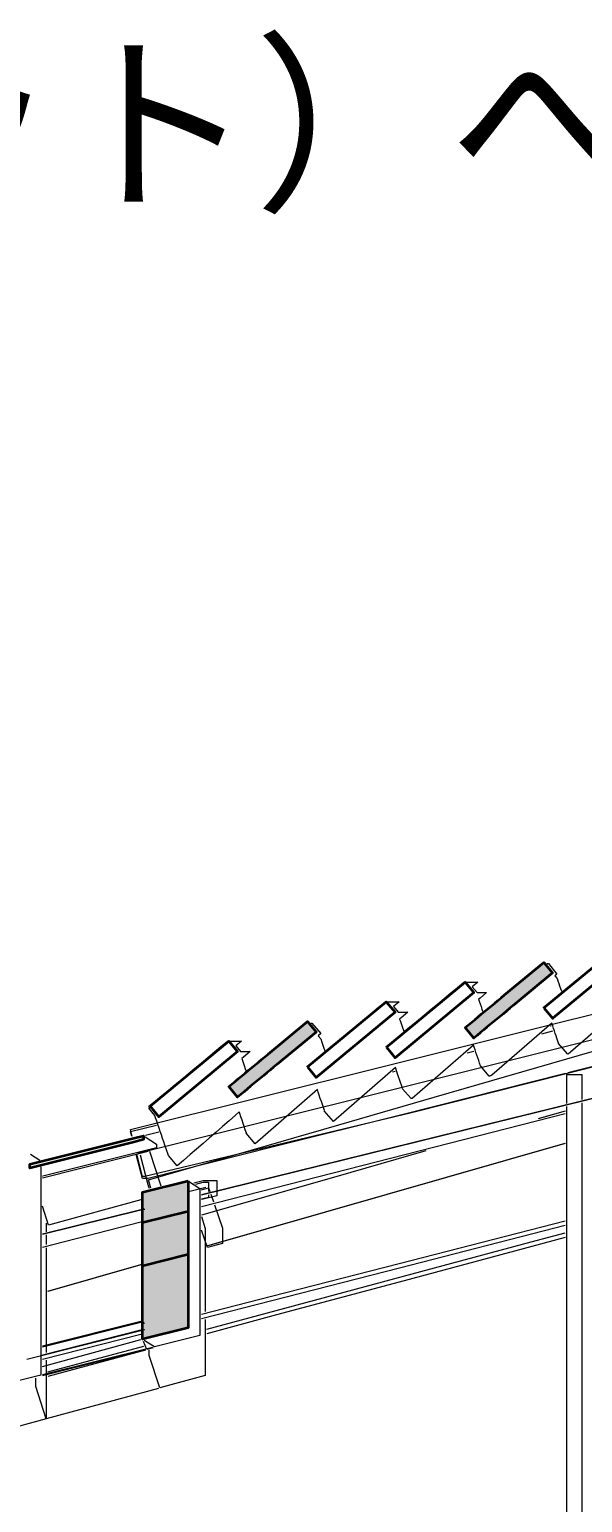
# Model space of a CAD drawing. Header units: millimetres. Extents: x 0 to 153524, y 0 to 59400.
# Drawn here: x 58291 to 59021, y 31650 to 33594 of the extents above; entities that cross this region are included whole.
import ezdxf

# ---------------------------------------------------------------- set-up
doc = ezdxf.new("R2010")
doc.units = ezdxf.units.MM
for name, color, linetype, lineweight in [('01_切断（構造・壁）', 7, 'Continuous', 35), ('03_切断（ガラス）', 5, 'Continuous', 13), ('05_断熱（仮）', 2, 'Continuous', 9), ('10_見えがかり', 7, 'Continuous', 13), ('11_見えがかり（家具）', 8, 'Continuous', 9), ('12_見えがかり（ガラス）', 5, 'Continuous', 9)]:
    doc.layers.add(name, color=color, linetype=linetype, lineweight=lineweight)
doc.styles.add('JP', font='NotoSansCJKjp-Regular.otf')

msp = doc.modelspace()

# ---------------------------------------------------------------- hatches: boundary and pattern name
at = {"layer": '01_切断（構造・壁）'}
for points in [[(58865.9, 32277.1), (58865.9, 32277.1), (58870.2, 32280.7), (58874.6, 32284.3), (58878.9, 32287.8), (58883.2, 32291.4), (58887.6, 32295), (58891.9, 32298.6), (58896.2, 32302.2), (58900.5, 32305.7), (58904.9, 32309.3), (58909.2, 32312.9), (58913.5, 32316.5), (58917.9, 32320.1), (58969.8, 32363), (58969.8, 32363), (58969.8, 32363), (58981.3, 32349.2), (58981.2, 32349.1), (58929.3, 32306.2), (58925, 32302.6), (58920.7, 32299), (58916.3, 32295.4), (58912, 32291.9), (58907.7, 32288.3), (58903.3, 32284.7), (58899, 32281.1), (58894.7, 32277.5), (58890.4, 32274), (58886, 32270.4), (58881.7, 32266.8), (58877.4, 32263.2), (58877.4, 32263.2)], [(58657.8, 32285.1), (58657.8, 32285.1), (58669.3, 32271.3), (58669.2, 32271.2), (58617.3, 32228.3), (58613, 32224.7), (58608.7, 32221.1), (58604.3, 32217.5), (58600, 32214), (58595.7, 32210.4), (58591.3, 32206.8), (58587, 32203.2), (58582.7, 32199.6), (58578.4, 32196.1), (58574, 32192.5), (58569.7, 32188.9), (58565.4, 32185.3), (58565.4, 32185.3), (58553.9, 32199.2), (58558.2, 32202.8), (58562.6, 32206.4), (58566.9, 32209.9), (58571.2, 32213.5), (58575.6, 32217.1), (58579.9, 32220.7), (58584.2, 32224.3), (58588.5, 32227.8), (58592.9, 32231.4), (58597.2, 32235), (58601.5, 32238.6), (58605.9, 32242.2), (58657.8, 32285.1)]]:
    msp.add_hatch(color=7, dxfattribs=at).paths.add_polyline_path(points)
at = {"layer": '01_切断（構造・壁）', "true_color": 0xe9dcc4}
for points in [[(58500.1, 32074.9), (58500.1, 31885.7), (58500.1, 31880.9), (58498.6, 31880.5), (58440.1, 31865.9), (58440.1, 32055.2), (58440.1, 32059.9), (58498.6, 32074.5)], [(58441.4, 31887.3), (58441.4, 31882.7), (58441.4, 31882.3), (58440.1, 31881.9), (58440.1, 31886.9)]]:
    msp.add_hatch(color=8, dxfattribs=at).paths.add_polyline_path(points)
at = {"layer": '05_断熱（仮）', "true_color": 0xf3d98b}
for points in [[(58441.4, 32032.7), (58441.4, 32032.3), (58440.1, 32031.9), (58440.1, 32036.9), (58441.4, 32037.3)], [(58498.6, 31880.5), (58440.1, 31865.9), (58440.1, 31881.9), (58441.4, 31882.3), (58441.4, 31882.7), (58441.4, 31887.3), (58440.1, 31886.9), (58440.1, 31958.2), (58440.1, 31962.9), (58498.6, 31977.5), (58500.1, 31977.9), (58500.1, 31885.7), (58500.1, 31880.9)]]:
    msp.add_hatch(color=8, dxfattribs=at).paths.add_polyline_path(points)

# ---------------------------------------------------------------- linework, layer by layer
at = {"layer": '01_切断（構造・壁）'}
for points in [[(58969.9, 32303.1), (58969.9, 32303.1), (58969.9, 32303.1), (58969.9, 32303.1), (58969.9, 32303.1), (58969.9, 32303.1), (58969.9, 32303.1), (59073.8, 32389), (59073.8, 32389), (59085.3, 32375.1), (58981.4, 32289.3), (58981.4, 32289.2), (58981.4, 32289.2), (58981.4, 32289.2), (58981.4, 32289.2), (58981.4, 32289.2), (58981.4, 32289.2), (58981.4, 32289.2), (58981.4, 32289.2), (58981.4, 32289.2)], [(58865.9, 32277.1), (58865.9, 32277.1), (58870.2, 32280.7), (58874.6, 32284.3), (58878.9, 32287.8), (58883.2, 32291.4), (58887.6, 32295), (58891.9, 32298.6), (58896.2, 32302.2), (58900.5, 32305.7), (58904.9, 32309.3), (58909.2, 32312.9), (58913.5, 32316.5), (58917.9, 32320.1), (58969.8, 32363), (58969.8, 32363), (58969.8, 32363), (58981.3, 32349.2), (58981.2, 32349.1), (58929.3, 32306.2), (58925, 32302.6), (58920.7, 32299), (58916.3, 32295.4), (58912, 32291.9), (58907.7, 32288.3), (58903.3, 32284.7), (58899, 32281.1), (58894.7, 32277.5), (58890.4, 32274), (58886, 32270.4), (58881.7, 32266.8), (58877.4, 32263.2), (58877.4, 32263.2), (58865.9, 32277.1)], [(58761.9, 32251.1), (58761.9, 32251.1), (58761.9, 32251.1), (58761.9, 32251.1), (58761.9, 32251.1), (58761.9, 32251.1), (58761.9, 32251.2), (58865.8, 32337.1), (58865.8, 32337.1), (58877.3, 32323.2), (58773.4, 32237.3), (58773.4, 32237.3), (58773.4, 32237.3), (58773.4, 32237.3), (58773.4, 32237.3), (58773.4, 32237.3), (58773.4, 32237.3), (58773.4, 32237.3), (58773.4, 32237.3)], [(58657.9, 32225.2), (58657.9, 32225.2), (58657.9, 32225.2), (58761.8, 32311.1), (58761.8, 32311.1), (58773.3, 32297.2), (58669.4, 32211.3), (58669.4, 32211.3), (58669.4, 32211.3), (58669.4, 32211.3), (58669.4, 32211.3), (58669.4, 32211.3), (58669.4, 32211.3), (58669.4, 32211.3), (58669.4, 32211.3)], [(58969.9, 32303.1), (58981.4, 32289.2), (58981.4, 32289.2)], [(58657.8, 32285.1), (58657.8, 32285.1), (58669.3, 32271.3), (58669.2, 32271.2), (58617.3, 32228.3), (58613, 32224.7), (58608.7, 32221.1), (58604.3, 32217.5), (58600, 32214), (58595.7, 32210.4), (58591.3, 32206.8), (58587, 32203.2), (58582.7, 32199.6), (58578.4, 32196.1), (58574, 32192.5), (58569.7, 32188.9), (58565.4, 32185.3), (58565.4, 32185.3), (58553.9, 32199.2), (58558.2, 32202.8), (58562.6, 32206.4), (58566.9, 32209.9), (58571.2, 32213.5), (58575.6, 32217.1), (58579.9, 32220.7), (58584.2, 32224.3), (58588.5, 32227.8), (58592.9, 32231.4), (58597.2, 32235), (58601.5, 32238.6), (58605.9, 32242.2), (58657.8, 32285.1), (58657.8, 32285.1)], [(58449.9, 32173.2), (58449.9, 32173.2), (58449.9, 32173.2), (58449.9, 32173.2), (58449.9, 32173.2), (58449.9, 32173.2), (58450, 32173.3), (58553.8, 32259.2), (58553.8, 32259.2), (58565.3, 32245.3), (58461.5, 32159.4), (58461.4, 32159.4), (58461.4, 32159.4), (58461.4, 32159.4), (58461.4, 32159.4), (58461.4, 32159.4), (58461.4, 32159.4), (58461.4, 32159.4), (58461.4, 32159.4)], [(58761.9, 32251.1), (58773.4, 32237.3), (58773.4, 32237.3)], [(58657.9, 32225.2), (58669.4, 32211.3), (58669.4, 32211.3)], [(58449.9, 32173.2), (58461.4, 32159.4), (58461.4, 32159.4)], [(58441.4, 32129.7), (58441.4, 32129.3), (58428.7, 32126.1), (58291.4, 32091.8), (58291.4, 32096.4), (58291.4, 32096.8), (58428.7, 32131.1), (58441.4, 32134.3), (58441.4, 32129.7)], [(58500.1, 32074.9), (58500.1, 31885.7), (58500.1, 31880.9), (58498.6, 31880.5), (58440.1, 31865.9), (58440.1, 32055.2), (58440.1, 32059.9), (58498.6, 32074.5), (58500.1, 32074.9)], [(58500.1, 32074.9), (58500.1, 31885.7), (58500.1, 31880.9), (58498.6, 31880.5), (58440.1, 31865.9), (58440.1, 32055.2), (58440.1, 32059.9), (58498.6, 32074.5), (58500.1, 32074.9)], [(58441.1, 32037.2), (58441.4, 32037.3), (58441.4, 32036.8)], [(58441.1, 32020.2), (58498.6, 32034.5), (58499.1, 32034.7)], [(58441.1, 31963.2), (58498.6, 31977.5), (58499.1, 31977.7)], [(58441.1, 31887.2), (58441.4, 31887.3), (58441.4, 31886.8)]]:
    msp.add_lwpolyline(points, dxfattribs=at)
at = {"layer": '03_切断（ガラス）'}
for points in [[(58433.7, 32111.4), (60443.7, 32613.3)], [(58523.8, 32065.9), (58499.1, 32059.8)], [(58287.3, 31839.8), (58442.9, 31878.6)]]:
    msp.add_lwpolyline(points, dxfattribs=at)
at = {"layer": '10_見えがかり'}
for points in [[(58973.8, 32361.4), (58973.8, 32361.4), (58974.4, 32361.5), (58975, 32361.5), (58975.7, 32361.5), (58987.1, 32347.6), (58984.4, 32345.3), (58987.2, 32342), (58988.4, 32338.7), (58989.5, 32335.4), (58990.6, 32332.1), (58991.7, 32328.8), (58992.9, 32325.5), (58993.4, 32323.8), (59003, 32331.7), (59011.7, 32338.9), (59020.3, 32346), (59029, 32353.2)], [(58517.8, 32056.3), (59697.7, 32347.1), (59697.8, 32347.1), (58517.8, 32056.3)], [(58662.1, 32283.1), (58662.4, 32283.1), (58663.7, 32283.1), (58675.2, 32269.2), (58671.7, 32266.3), (58675.2, 32262.1), (58676.6, 32258), (58678, 32254), (58679.3, 32250), (58680.9, 32245.4), (58682.4, 32246.7), (58691, 32253.8), (58699.7, 32261), (58708.3, 32268.1), (58717, 32275.3), (58725.7, 32282.5), (58734.3, 32289.6), (58743, 32296.8), (58751.6, 32304), (58760.3, 32311.1), (58766.4, 32311.1), (58768, 32311.1), (58769.5, 32311.1), (58771, 32311.1), (58772.6, 32311.1), (58774.1, 32311.1), (58775.6, 32311.1), (58777.1, 32311.1), (58778.7, 32311.1), (58771.2, 32304.9), (58777.6, 32297.2), (58779.4, 32297.2), (58781, 32297.2), (58782.5, 32297.2), (58784, 32297.2), (58785.6, 32297.2), (58787.1, 32297.2), (58788.6, 32297.2), (58790.2, 32297.2), (58781.5, 32290), (58779.4, 32288.3), (58780.5, 32284.9), (58781.8, 32281.1), (58783.1, 32277.3), (58784.4, 32273.5), (58785.1, 32271.5), (58786.4, 32272.6), (58795, 32279.8), (58803.7, 32286.9), (58812.3, 32294.1), (58821, 32301.3), (58829.7, 32308.4), (58838.3, 32315.6), (58847, 32322.8), (58855.6, 32329.9), (58864.3, 32337.1), (58865.8, 32337.1), (58867.4, 32337.1), (58868.9, 32337.1), (58870.4, 32337.1), (58872, 32337.1), (58875, 32337.1), (58876.5, 32337.1), (58878.1, 32337), (58879.6, 32337), (58881.1, 32337), (58882.7, 32337), (58875.3, 32330.9), (58881.7, 32323.2), (58883.4, 32323.2), (58885, 32323.2), (58886.5, 32323.2), (58888, 32323.2), (58889.5, 32323.2), (58891.1, 32323.2), (58892.6, 32323.2), (58894.1, 32323.2), (58885.5, 32316), (58883.6, 32314.4), (58884.4, 32311.8), (58885.6, 32308.2), (58886.9, 32304.7), (58888.1, 32301.2), (58888.9, 32298.7)], [(59083.2, 32312.4), (59004.9, 32244.5), (59004.9, 32244.5), (59004.9, 32244.5), (59001.8, 32241.9), (59001.1, 32242.6), (59000.8, 32242.4), (58989, 32256), (58989.3, 32256.3), (58987, 32262.9), (58985.9, 32266.2), (58984.8, 32269.4), (58983.7, 32272.7), (58982.5, 32276), (58981.4, 32279.3), (58980.1, 32283.1), (58901, 32214.5), (58899.5, 32213.2), (58899.2, 32213.6), (58898.4, 32213.2), (58898.1, 32213), (58897.8, 32212.9), (58886, 32226.5), (58886.3, 32226.7), (58885, 32230.3), (58883.8, 32233.8), (58882.6, 32237.3), (58881.4, 32240.8), (58880.2, 32244.4), (58879, 32247.9), (58877.8, 32251.4), (58877, 32253.8), (58795.9, 32183.3), (58795.6, 32183.7), (58794.7, 32183.3), (58782.9, 32196.9), (58783.2, 32197.1), (58781.9, 32200.9), (58780.6, 32204.7), (58779.4, 32208.5), (58778.1, 32212.2), (58776.8, 32216), (58773.9, 32224.5), (58692, 32153.3), (58679.9, 32167.3), (58680.2, 32167.5), (58677.4, 32175.6), (58676.1, 32179.6), (58674.7, 32183.6), (58673.4, 32187.7), (58672, 32191.7), (58670.8, 32195.2), (58588.9, 32123.8), (58576.9, 32137.7), (58577.1, 32137.9), (58575.7, 32142.2), (58574.3, 32146.5), (58572.8, 32150.7), (58571.4, 32155), (58569.9, 32159.3), (58568.5, 32163.5), (58567.7, 32165.8), (58562.8, 32161.6), (58554.3, 32154.1), (58545.7, 32146.7), (58537.1, 32139.2), (58528.5, 32131.8), (58519.9, 32124.3), (58511.4, 32116.8), (58502.8, 32109.4), (58494.2, 32101.9), (58485.6, 32094.5), (58474.1, 32108.3), (58471.1, 32117.3), (58469.5, 32121.8), (58468, 32126.4), (58466.5, 32130.9), (58465, 32135.4), (58463.4, 32139.9), (58461.9, 32144.5), (58460.4, 32149), (58458.9, 32153.5), (58457.3, 32158), (58456.2, 32161.2), (58448.4, 32170.7), (58449.6, 32171.8), (58448.4, 32173.2), (58457, 32180.4)], [(58457, 32180.4), (58465.7, 32187.6), (58474.4, 32194.7), (58483, 32201.9), (58491.7, 32209), (58500.3, 32216.2), (58509, 32223.4), (58517.7, 32230.5), (58526.3, 32237.7), (58535, 32244.9), (58543.6, 32252), (58552.3, 32259.2), (58553.8, 32259.2), (58555.4, 32259.2), (58556.9, 32259.2), (58558.4, 32259.2), (58560, 32259.2), (58563, 32259.1), (58564.6, 32259.1), (58566.1, 32259.1), (58567.6, 32259.1), (58569.2, 32259.1), (58570.7, 32259.1), (58563.1, 32252.8), (58569.4, 32245.3), (58569.9, 32245.3), (58571.4, 32245.3), (58573, 32245.3), (58574.5, 32245.3), (58576, 32245.3), (58577.6, 32245.3), (58580.6, 32245.3), (58582.2, 32245.3), (58573.5, 32238.1), (58571, 32236.1), (58572.7, 32231.1), (58574.1, 32226.9), (58575.6, 32222.6), (58576.3, 32220.3)], [(58517.8, 32041.2), (58997.9, 32163.8)], [(58997.9, 32163.4), (58517.8, 32040.7)], [(58443.4, 32133), (58458.3, 32123.4), (58458.3, 32118.4), (58308.3, 32081), (58307.8, 32081.3)], [(58292.1, 32110.2), (58304.6, 32102.2)], [(58447.3, 32113.6), (58447.3, 32113.5), (58307.8, 32078.4)], [(58449.3, 32113.9), (58464, 32068.3)], [(58524.9, 31989.3), (58997.9, 32124.5)], [(58997.9, 32124.1), (58524.9, 31988.8)], [(58305.8, 32093.3), (58305.8, 31818.4), (58245.9, 31803.4), (58232.4, 31812)], [(58502.1, 32073.6), (58515.8, 32064.8), (58515.8, 31870.8), (58455.8, 31855.9), (58442.4, 31864.4)], [(58437.7, 32049.8), (58315.8, 32016.6), (58307.8, 32041.4)], [(58307.8, 32004.5), (58437.7, 32036.5)], [(58437.7, 32036.5), (58307.8, 32004.5)], [(58307.8, 31987.5), (58437.7, 32020.7)], [(58437.7, 32020.3), (58307.8, 31987.1)], [(58312.9, 32019.2), (58312.9, 32007.8)], [(58517.8, 32027.6), (58522.9, 32012), (58522.9, 31902.3)], [(58517.8, 31899), (58610.4, 31922.7), (58778.7, 31965.8), (58997.9, 32021.9)], [(58997.9, 32015.8), (58779.2, 31959.8), (58610.9, 31916.7), (58517.8, 31892.8)], [(58312.9, 32003.5), (58312.9, 31990.8)], [(58524.9, 31879.3), (58616.3, 31903.9), (58784.7, 31949), (58953, 31994.2), (58997.9, 32006.3)], [(58997.9, 32000.1), (58953.7, 31988.2), (58785.3, 31943), (58617, 31897.9), (58524.9, 31873.1)], [(58312.9, 31986.3), (58312.9, 31848.5)], [(58314.9, 31929.2), (58437.7, 31964.3)], [(58437.7, 31963.9), (58314.9, 31928.8)], [(58307.8, 31845.2), (58437.7, 31878.4)], [(58522.9, 31892.1), (58522.9, 31818), (58462.9, 31801.6)], [(58437.7, 31872.3), (58307.8, 31839.1)], [(58314.9, 31822.9), (58441.6, 31856.9)], [(58445.7, 31852.5), (58441.1, 31862.9)], [(58454.1, 31854.6), (58445.7, 31852.5)], [(58312.9, 31838.3), (58312.9, 31760.7), (58255, 31744.9)], [(58444, 31851.4), (58314.9, 31816.7)], [(58462.9, 31801.6), (58449, 31844.6), (58449, 31851.3)]]:
    msp.add_lwpolyline(points, dxfattribs=at)
at = {"layer": '11_見えがかり（家具）'}
for points in [[(58999.9, 32215.2), (58999.9, 32215.2), (59019.8, 32215.2), (59019.8, 32182)], [(58999.9, 32177.1), (58999.9, 32215.2)], [(58999.9, 31377.4), (58999.9, 32173)], [(59019.8, 32177.9), (59019.8, 31382.3)]]:
    msp.add_lwpolyline(points, dxfattribs=at)
at = {"layer": '12_見えがかり（ガラス）'}
for points in [[(58759.3, 32226.1), (58926.8, 32267.9), (59094.3, 32309.8), (59261.8, 32351.6), (59429.3, 32393.4), (59596.8, 32435.2), (59764.3, 32477.1), (59931.8, 32518.9), (60099.3, 32560.7), (60266.8, 32602.5), (60434.3, 32644.4), (60437.4, 32644.4), (60452.9, 32582.3), (58793.3, 32164), (58442.9, 32080.4), (58441.4, 32080.4), (58439.9, 32080.4), (58432.5, 32109.9)], [(60242.1, 32596.6), (60266.8, 32602.8), (60434.3, 32644.9), (60434.9, 32644.9), (60435.5, 32644.9), (60436.1, 32644.9), (60436.7, 32644.9), (60437.3, 32644.9), (60437.9, 32644.9), (60438.6, 32644.9), (60439.2, 32645), (60439.8, 32645), (60440.4, 32645), (60441, 32645), (60441.6, 32645), (60457.2, 32582.9), (60289.7, 32540.8), (60122.2, 32498.8), (59954.7, 32456.7), (59619.7, 32372.5), (59452.2, 32330.5), (59001.5, 32217.2)], [(58451.2, 32065.1), (58448, 32076.2), (58699.3, 32148.9), (58824.9, 32185.2), (59076.1, 32257.9), (59201.7, 32294.3), (59704.1, 32439.7), (59955.3, 32512.4), (60081, 32548.7), (60237.4, 32594)], [(58966.9, 32268.9), (58981.4, 32272.7)], [(58978.7, 32279.2), (58979.2, 32279.4)], [(58868.5, 32243.7), (58877.5, 32246)], [(58426.5, 32134), (58424.3, 32142.5), (58591.8, 32184.3), (58759.3, 32226.1)], [(58998.3, 32216.4), (58782.3, 32162.1), (58614.8, 32120.1), (58447.3, 32078), (58446.7, 32078), (58446, 32078), (58445.4, 32078)], [(58770.1, 32218.5), (58773.5, 32219.4)], [(58997.9, 32167), (58962.4, 32156.8)], [(58997.9, 32167), (58963.7, 32157.2), (58962.4, 32156.8)], [(58425.8, 32133.8), (58424.3, 32139.9), (58458.4, 32148.5)], [(58444.1, 32135), (58461.5, 32139.5)], [(58445.4, 32078), (58444.8, 32077.9), (58444.2, 32077.9), (58443.6, 32077.9), (58443, 32077.9), (58442.3, 32077.9), (58441.7, 32077.9), (58441.1, 32077.9), (58440.5, 32077.9), (58439.9, 32077.9), (58431.8, 32109.8)], [(58449.1, 32064.6), (58448.4, 32066.4), (58447.3, 32069.8), (58437.3, 32108.9)], [(58814.1, 32114.4), (58714.8, 32086), (58590.3, 32050.3), (58517.8, 32029.6)], [(58814.1, 32114.4), (58714.8, 32086), (58517.8, 32029.6)], [(58507.8, 32072.3), (58519.9, 32075.3), (58538.3, 32075.3), (58538.3, 32055.3), (58518.3, 32050.3)], [(58510.5, 32070.6), (58519.9, 32073)], [(58519.9, 32073), (58527.3, 32073.1), (58527.3, 32060.7)], [(58517.8, 32062.9), (58527.3, 32065.5), (58528.8, 32061)], [(58527.3, 32056.5), (58527.3, 32053.1), (58517.8, 32050.7)], [(58518.3, 32050.3), (58517.8, 32050.3)], [(58530.2, 32057.1), (58533.6, 32047.3)], [(58535.1, 32043.1), (58545.8, 32012.3), (58545.8, 31992.3), (58525.8, 31986.8), (58517.8, 32009.8)], [(58307.8, 31857.3), (58437.7, 31889.7)], [(58307.8, 31855.8), (58437.7, 31888.5)], [(58307.8, 31830.1), (58437.8, 31865.6)], [(58453.2, 31855.2), (58307.8, 31818.9)], [(58443.8, 31852), (58307.8, 31817.8)], [(58460.9, 31801.1), (58312.9, 31760.7), (58299, 31803.7), (58299, 31814.5)]]:
    msp.add_lwpolyline(points, dxfattribs=at)

# ---------------------------------------------------------------- texts
at = {"layer": '45_換気', "insert": (59100, 33350), "char_height": 187.866, "attachment_point": 9, "style": 'JP'}
msp.add_mtext('夏の夜：床下の冷気と覗き窓から、くすのきひろばの吹き抜けを上って西館の棟のガラスの帯（排気のスリット）へ', dxfattribs=at)

doc.saveas('drawing.dxf')
